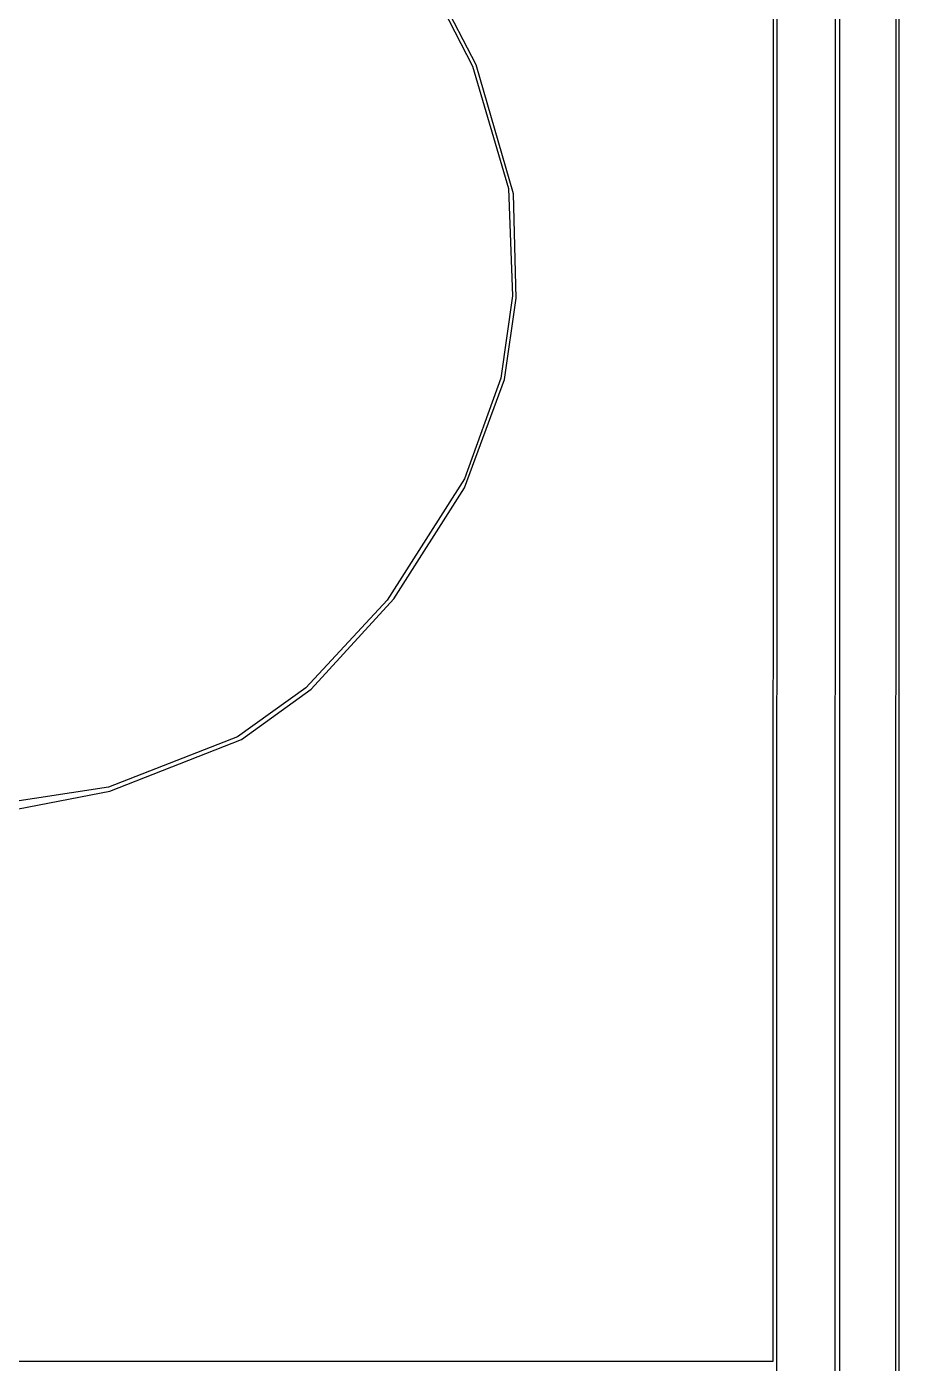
# Model space of a CAD drawing. Extents: x 17 to 323, y -435 to -5.
# Drawn here: x 255.1 to 322.7, y -375.1 to -271.6 of the extents above; entities that cross this region are included whole.
import ezdxf

# ---------------------------------------------------------------- set-up
doc = ezdxf.new("R2010")
doc.units = 0

msp = doc.modelspace()

# ---------------------------------------------------------------- linework, layer by layer
at = {"layer": 'CONTOURS'}
for p, q in [((322.5, -5.1), (322.4, -434.6)), ((322.7, -434.9), (322.7, -4.7)), ((317.8, -9.8), (317.7, -429.9)), ((318.1, -430.2), (318.1, -9.5)), ((313.2, -425.6), (313.3, -14.3)), ((313, -14.6), (312.9, -375)), ((273.6, -243.2), (289.6, -274.6)), ((289.9, -274.5), (276.3, -248.3)), ((292.8, -284.5), (289.9, -274.5)), ((289.6, -274.6), (292.4, -284.1)), ((292.4, -284.1), (292.7, -292.4)), ((293, -292.6), (292.8, -284.5)), ((292.7, -292.4), (291.8, -298.8)), ((292.1, -298.9), (293, -292.6)), ((291.8, -298.8), (289, -306.6)), ((289, -307.3), (292.1, -298.9)), ((289, -306.6), (283, -316)), ((283.5, -315.9), (289, -307.3)), ((277.1, -322.9), (283.5, -315.9)), ((283, -316), (276.7, -322.8)), ((276.7, -322.8), (271.4, -326.6)), ((271.7, -326.8), (277.1, -322.9)), ((271.4, -326.6), (261.4, -330.5)), ((261.5, -330.8), (271.7, -326.8)), ((261.4, -330.5), (240.4, -333.7)), ((247.4, -333.5), (261.5, -330.8)), ((312.9, -375), (206.1, -375))]:
    msp.add_line(p, q, dxfattribs=at)

doc.saveas('drawing.dxf')
